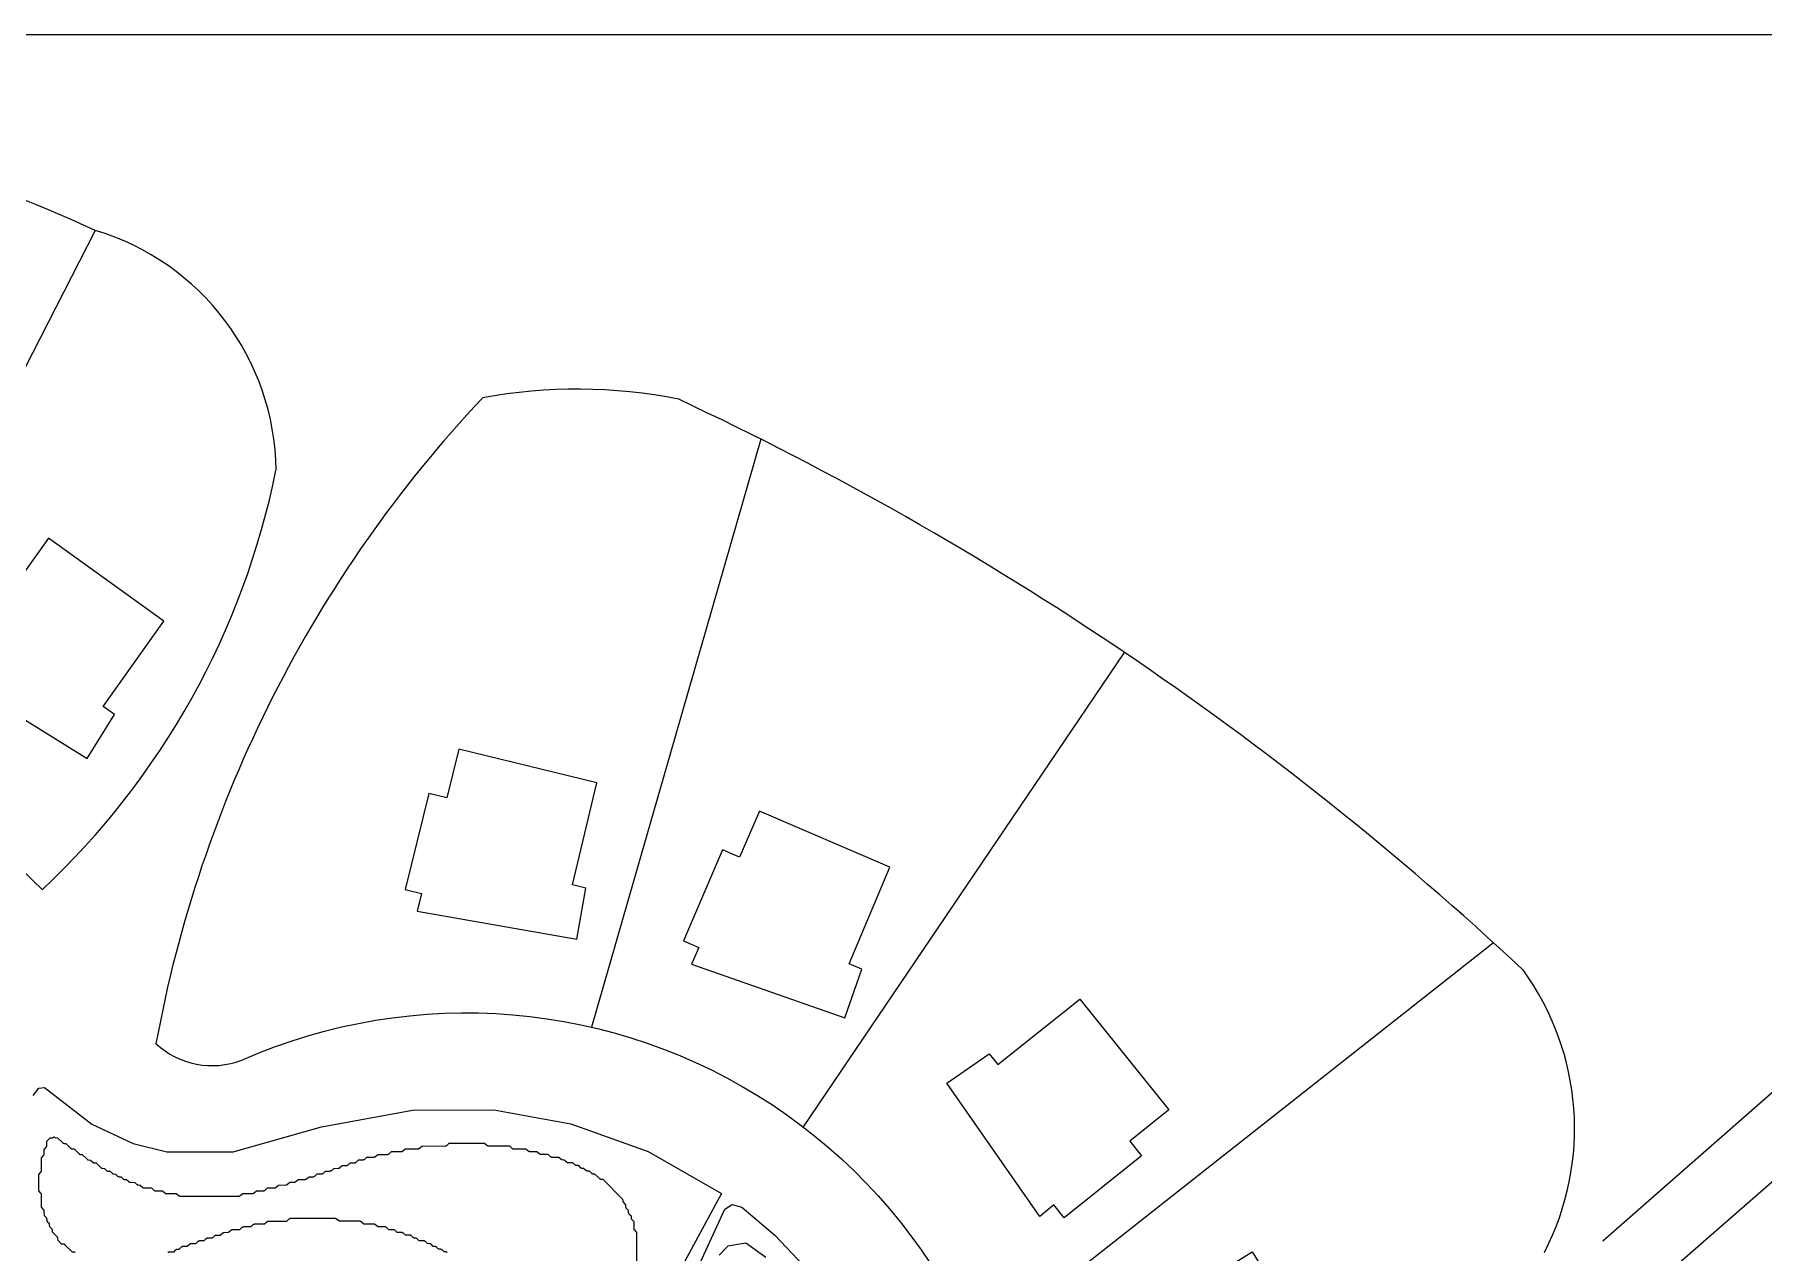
# Model space of a CAD drawing. Header units: inches. Extents: x 36 to 79.5, y 17.3 to 55.9.
# Drawn here: x 48.14 to 64.81, y 44.16 to 55.9 of the extents above; entities that cross this region are included whole.
import ezdxf

# ---------------------------------------------------------------- set-up
doc = ezdxf.new("R2010")
doc.units = ezdxf.units.IN
for name, color, linetype, lineweight in [('01_ORIGINAL_CAD', 7, 'Continuous', 20), ('02_APPROVED_PDF_OUTLINES', 7, 'Continuous', 15), ('04_APPROVED_PERIMETER', 7, 'Continuous', 15)]:
    doc.layers.add(name, color=color, linetype=linetype, lineweight=lineweight)

msp = doc.modelspace()

# ---------------------------------------------------------------- linework, layer by layer
at = {"layer": '01_ORIGINAL_CAD'}
msp.add_line((36.248, 55.9), (71.442, 55.9), dxfattribs=at)
for points in [[(48.726, 54.013), (46.225, 49.126)], [(55.143, 52), (53.51, 46.333)], [(63.257, 44.272), (68.329, 48.719), (68.329, 49.231), (68.73, 49.6), (69.33, 49.6), (71.442, 51.512), (71.442, 50.696), (69.711, 49.177), (69.725, 48.651), (69.304, 48.218), (68.761, 48.218), (63.72, 43.82), (63.817, 43.397)], [(55.552, 45.371), (58.647, 49.945)], [(62.206, 47.145), (57.223, 43.22)]]:
    msp.add_lwpolyline(points, dxfattribs=at)
for points in [[(48.804, 49.422), (49.389, 50.246), (48.277, 51.045), (47.995, 50.654), (47.85, 50.758), (47.292, 49.982), (47.421, 49.889), (47.319, 49.747), (48.648, 48.921), (48.911, 49.345)], [(53.327, 47.704), (53.561, 48.687), (52.231, 49.012), (52.116, 48.544), (51.942, 48.586), (51.715, 47.658), (51.87, 47.62), (51.829, 47.45), (53.37, 47.181), (53.455, 47.672)], [(55.995, 46.944), (56.387, 47.876), (55.128, 48.415), (54.938, 47.972), (54.774, 48.042), (54.397, 47.164), (54.544, 47.101), (54.475, 46.94), (55.951, 46.422), (56.116, 46.892)], [(57.426, 45.973), (58.218, 46.601), (59.075, 45.534), (58.699, 45.232), (58.811, 45.092), (58.066, 44.493), (57.966, 44.618), (57.83, 44.508), (56.934, 45.791), (57.343, 46.076)], [(59.019, 43.63), (59.878, 44.165), (60.608, 43.006), (60.2, 42.749), (60.296, 42.598), (59.487, 42.088), (59.402, 42.222), (59.254, 42.129), (58.511, 43.505), (58.949, 43.742)]]:
    msp.add_lwpolyline(points, close=True, dxfattribs=at)
msp.add_lwpolyline([(50.14, 46.014, -0.546754), (57.65, 41.045, 0.171391), (58.184, 40.351, 0.171391)], format="xyb", dxfattribs=at)
for centre, radius, start, end in [((41.139, 37.317), 18.339, 65.5622, 90.1344), ((48.026, 51.672), 2.444, 0.7167, 73.3418), ((61.436, 43.951), 12.326, 136.7478, 169.6154), ((53.373, 47.535), 4.948, 78.6004, 100.6499), ((40.939, 23.771), 31.601, 47.0054, 64.8874), ((43.034, 53.196), 7.583, 313.0815, 348.6437), ((42.751, 42.34), 7.624, 44.2289, 105.6047), ((60.387, 45.356), 2.599, 332.6099, 36.0186), ((49.852, 46.755), 0.794, 227.0981, 291.2465)]:
    msp.add_arc(centre, radius, start, end, dxfattribs=at)
at = {"layer": '02_APPROVED_PDF_OUTLINES'}
for points in [[(48.533, 44.16), (48.529, 44.161), (48.526, 44.162), (48.522, 44.162), (48.506, 44.163), (48.438, 44.232), (48.435, 44.234), (48.432, 44.236), (48.43, 44.237), (48.427, 44.239), (48.423, 44.239), (48.401, 44.242), (48.369, 44.275), (48.367, 44.295), (48.366, 44.298), (48.365, 44.302), (48.364, 44.305), (48.362, 44.308), (48.36, 44.31), (48.316, 44.355), (48.315, 44.372), (48.315, 44.375), (48.314, 44.379), (48.312, 44.382), (48.311, 44.385), (48.308, 44.388), (48.289, 44.409), (48.287, 44.429), (48.286, 44.432), (48.285, 44.436), (48.284, 44.439), (48.282, 44.442), (48.28, 44.444), (48.262, 44.462), (48.262, 44.479), (48.261, 44.483), (48.26, 44.486), (48.259, 44.489), (48.257, 44.492), (48.255, 44.495), (48.236, 44.515), (48.235, 44.559), (48.235, 44.562), (48.234, 44.565), (48.233, 44.568), (48.232, 44.571), (48.23, 44.573), (48.228, 44.575), (48.21, 44.596), (48.209, 44.717), (48.209, 44.72), (48.208, 44.724), (48.207, 44.727), (48.205, 44.73), (48.203, 44.733), (48.183, 44.756), (48.183, 44.848), (48.182, 44.913), (48.202, 44.936), (48.205, 44.939), (48.206, 44.942), (48.208, 44.945), (48.208, 44.949), (48.209, 44.952), (48.209, 45.073), (48.227, 45.094), (48.229, 45.096), (48.231, 45.099), (48.232, 45.101), (48.233, 45.104), (48.234, 45.107), (48.234, 45.11), (48.235, 45.154), (48.255, 45.178), (48.257, 45.18), (48.259, 45.184), (48.26, 45.187), (48.261, 45.19), (48.261, 45.194), (48.261, 45.234), (48.292, 45.265), (48.308, 45.265), (48.311, 45.266), (48.315, 45.267), (48.318, 45.268), (48.321, 45.27), (48.324, 45.272), (48.327, 45.275), (48.328, 45.274), (48.331, 45.272), (48.334, 45.271), (48.337, 45.27), (48.34, 45.269), (48.363, 45.266), (48.411, 45.219), (48.413, 45.217), (48.415, 45.215), (48.418, 45.214), (48.421, 45.213), (48.424, 45.212), (48.427, 45.212), (48.443, 45.211), (48.487, 45.167), (48.49, 45.165), (48.493, 45.163), (48.496, 45.161), (48.499, 45.16), (48.503, 45.16), (48.523, 45.158), (48.567, 45.113), (48.57, 45.111), (48.573, 45.109), (48.576, 45.108), (48.579, 45.107), (48.583, 45.106), (48.602, 45.104), (48.647, 45.06), (48.65, 45.057), (48.652, 45.056), (48.656, 45.054), (48.659, 45.053), (48.662, 45.052), (48.682, 45.051), (48.703, 45.031), (48.706, 45.029), (48.709, 45.027), (48.712, 45.026), (48.716, 45.025), (48.719, 45.024), (48.736, 45.023), (48.78, 44.979), (48.782, 44.977), (48.785, 44.975), (48.788, 44.974), (48.792, 44.973), (48.795, 44.972), (48.815, 44.97), (48.836, 44.951), (48.839, 44.948), (48.842, 44.946), (48.845, 44.945), (48.849, 44.944), (48.852, 44.944), (48.869, 44.943), (48.889, 44.924), (48.892, 44.922), (48.895, 44.92), (48.898, 44.918), (48.902, 44.917), (48.905, 44.917), (48.922, 44.916), (48.942, 44.897), (48.945, 44.895), (48.948, 44.893), (48.951, 44.892), (48.955, 44.891), (48.958, 44.89), (48.975, 44.889), (48.995, 44.87), (48.998, 44.868), (49.001, 44.866), (49.005, 44.865), (49.008, 44.864), (49.012, 44.863), (49.028, 44.863), (49.049, 44.843), (49.051, 44.841), (49.053, 44.84), (49.056, 44.838), (49.059, 44.837), (49.062, 44.837), (49.065, 44.837), (49.108, 44.836), (49.125, 44.818), (49.128, 44.816), (49.131, 44.814), (49.134, 44.813), (49.137, 44.812), (49.141, 44.811), (49.161, 44.809), (49.185, 44.788), (49.187, 44.787), (49.19, 44.785), (49.193, 44.784), (49.195, 44.783), (49.198, 44.782), (49.201, 44.782), (49.268, 44.782), (49.291, 44.762), (49.293, 44.76), (49.296, 44.758), (49.299, 44.757), (49.302, 44.756), (49.305, 44.756), (49.308, 44.755), (49.374, 44.755), (49.397, 44.735), (49.4, 44.733), (49.402, 44.731), (49.405, 44.73), (49.408, 44.729), (49.411, 44.729), (49.414, 44.729), (49.508, 44.728), (49.534, 44.707), (49.537, 44.705), (49.54, 44.704), (49.543, 44.702), (49.546, 44.702), (49.55, 44.702), (50.107, 44.702), (50.11, 44.702), (50.114, 44.703), (50.117, 44.704), (50.12, 44.706), (50.123, 44.708), (50.149, 44.729), (50.243, 44.729), (50.246, 44.729), (50.249, 44.73), (50.252, 44.731), (50.254, 44.732), (50.257, 44.734), (50.259, 44.736), (50.282, 44.756), (50.349, 44.756), (50.352, 44.756), (50.355, 44.757), (50.358, 44.758), (50.36, 44.759), (50.363, 44.761), (50.365, 44.762), (50.388, 44.783), (50.455, 44.783), (50.458, 44.783), (50.461, 44.784), (50.464, 44.785), (50.467, 44.786), (50.469, 44.788), (50.472, 44.789), (50.494, 44.81), (50.564, 44.811), (50.567, 44.811), (50.57, 44.812), (50.573, 44.813), (50.576, 44.814), (50.579, 44.816), (50.581, 44.818), (50.601, 44.837), (50.644, 44.838), (50.647, 44.838), (50.65, 44.839), (50.653, 44.84), (50.656, 44.841), (50.658, 44.843), (50.661, 44.845), (50.681, 44.864), (50.75, 44.865), (50.753, 44.865), (50.756, 44.866), (50.759, 44.867), (50.762, 44.868), (50.764, 44.87), (50.767, 44.872), (50.787, 44.89), (50.826, 44.891), (50.829, 44.891), (50.832, 44.891), (50.835, 44.892), (50.838, 44.894), (50.841, 44.895), (50.843, 44.897), (50.866, 44.917), (50.909, 44.918), (50.912, 44.919), (50.915, 44.919), (50.918, 44.92), (50.921, 44.922), (50.924, 44.923), (50.926, 44.925), (50.946, 44.944), (50.989, 44.945), (50.992, 44.946), (50.995, 44.946), (50.998, 44.947), (51.001, 44.949), (51.003, 44.95), (51.006, 44.952), (51.026, 44.971), (51.068, 44.972), (51.072, 44.973), (51.075, 44.973), (51.077, 44.974), (51.08, 44.976), (51.083, 44.977), (51.085, 44.979), (51.105, 44.998), (51.148, 44.999), (51.151, 44.999), (51.154, 45), (51.157, 45.001), (51.16, 45.002), (51.162, 45.004), (51.165, 45.006), (51.185, 45.025), (51.228, 45.026), (51.231, 45.026), (51.234, 45.027), (51.237, 45.028), (51.239, 45.029), (51.242, 45.031), (51.244, 45.033), (51.264, 45.052), (51.307, 45.053), (51.31, 45.053), (51.313, 45.054), (51.316, 45.055), (51.319, 45.056), (51.322, 45.058), (51.324, 45.06), (51.344, 45.079), (51.41, 45.079), (51.413, 45.079), (51.416, 45.08), (51.419, 45.081), (51.422, 45.082), (51.424, 45.083), (51.427, 45.085), (51.449, 45.106), (51.543, 45.106), (51.546, 45.106), (51.549, 45.107), (51.552, 45.108), (51.554, 45.109), (51.557, 45.11), (51.559, 45.112), (51.582, 45.133), (51.675, 45.133), (51.678, 45.133), (51.681, 45.134), (51.684, 45.135), (51.687, 45.136), (51.69, 45.137), (51.692, 45.139), (51.715, 45.159), (51.835, 45.16), (51.838, 45.16), (51.841, 45.161), (51.843, 45.162), (51.846, 45.163), (51.849, 45.164), (51.851, 45.166), (51.874, 45.186), (52.1, 45.187), (52.103, 45.187), (52.106, 45.188), (52.109, 45.189), (52.112, 45.19), (52.114, 45.191), (52.117, 45.193), (52.139, 45.213), (52.479, 45.214), (52.502, 45.194), (52.504, 45.192), (52.507, 45.19), (52.51, 45.189), (52.513, 45.188), (52.516, 45.187), (52.519, 45.187), (52.718, 45.187), (52.741, 45.167), (52.743, 45.165), (52.746, 45.163), (52.749, 45.162), (52.752, 45.161), (52.755, 45.161), (52.758, 45.161), (52.877, 45.16), (52.897, 45.142), (52.899, 45.14), (52.902, 45.138), (52.905, 45.137), (52.908, 45.136), (52.911, 45.135), (52.914, 45.135), (52.984, 45.134), (53.007, 45.113), (53.009, 45.112), (53.012, 45.11), (53.014, 45.109), (53.017, 45.108), (53.02, 45.107), (53.023, 45.107), (53.09, 45.107), (53.113, 45.087), (53.115, 45.085), (53.118, 45.083), (53.121, 45.082), (53.123, 45.081), (53.126, 45.08), (53.129, 45.08), (53.195, 45.08), (53.213, 45.063), (53.215, 45.061), (53.218, 45.059), (53.221, 45.057), (53.225, 45.056), (53.228, 45.056), (53.248, 45.054), (53.269, 45.034), (53.271, 45.032), (53.274, 45.031), (53.276, 45.029), (53.279, 45.028), (53.282, 45.028), (53.285, 45.028), (53.328, 45.027), (53.345, 45.009), (53.348, 45.007), (53.351, 45.005), (53.354, 45.004), (53.357, 45.003), (53.361, 45.002), (53.381, 45.001), (53.402, 44.981), (53.404, 44.979), (53.407, 44.977), (53.411, 44.975), (53.414, 44.974), (53.418, 44.974), (53.434, 44.973), (53.455, 44.954), (53.457, 44.952), (53.461, 44.95), (53.464, 44.949), (53.467, 44.948), (53.471, 44.947), (53.488, 44.947), (53.508, 44.927), (53.511, 44.925), (53.514, 44.923), (53.517, 44.922), (53.52, 44.921), (53.524, 44.92), (53.54, 44.92), (53.585, 44.876), (53.587, 44.873), (53.59, 44.871), (53.593, 44.87), (53.597, 44.869), (53.6, 44.868), (53.62, 44.867), (53.81, 44.674), (53.811, 44.657), (53.811, 44.654), (53.812, 44.651), (53.814, 44.647), (53.816, 44.644), (53.818, 44.641), (53.837, 44.621), (53.838, 44.604), (53.838, 44.6), (53.839, 44.597), (53.84, 44.594), (53.842, 44.591), (53.844, 44.588), (53.864, 44.567), (53.864, 44.55), (53.865, 44.547), (53.866, 44.543), (53.867, 44.54), (53.869, 44.537), (53.871, 44.534), (53.891, 44.513), (53.892, 44.493), (53.893, 44.489), (53.894, 44.486), (53.895, 44.483), (53.897, 44.48), (53.899, 44.478), (53.917, 44.46), (53.917, 44.393), (53.917, 44.389), (53.918, 44.386), (53.919, 44.383), (53.921, 44.379), (53.923, 44.377), (53.943, 44.354), (53.944, 44.063)], [(52.119, 44.16), (52.116, 44.162), (52.113, 44.164), (52.109, 44.165), (52.106, 44.165), (52.089, 44.166), (52.069, 44.185), (52.066, 44.187), (52.063, 44.189), (52.06, 44.19), (52.056, 44.191), (52.053, 44.192), (52.036, 44.193), (52.016, 44.212), (52.013, 44.214), (52.01, 44.216), (52.007, 44.217), (52.003, 44.218), (52, 44.219), (51.983, 44.219), (51.963, 44.239), (51.96, 44.241), (51.957, 44.243), (51.953, 44.244), (51.95, 44.245), (51.946, 44.245), (51.93, 44.246), (51.909, 44.265), (51.907, 44.267), (51.904, 44.269), (51.902, 44.27), (51.899, 44.271), (51.896, 44.272), (51.893, 44.272), (51.85, 44.273), (51.833, 44.29), (51.83, 44.293), (51.827, 44.294), (51.824, 44.296), (51.821, 44.297), (51.817, 44.297), (51.797, 44.299), (51.777, 44.319), (51.774, 44.321), (51.772, 44.323), (51.769, 44.324), (51.766, 44.325), (51.763, 44.326), (51.76, 44.326), (51.717, 44.327), (51.697, 44.346), (51.695, 44.348), (51.692, 44.349), (51.689, 44.351), (51.686, 44.352), (51.683, 44.352), (51.68, 44.353), (51.637, 44.353), (51.617, 44.372), (51.615, 44.374), (51.612, 44.376), (51.61, 44.377), (51.607, 44.378), (51.604, 44.379), (51.601, 44.379), (51.557, 44.38), (51.534, 44.401), (51.532, 44.403), (51.529, 44.404), (51.526, 44.405), (51.524, 44.406), (51.521, 44.407), (51.518, 44.407), (51.451, 44.407), (51.428, 44.427), (51.425, 44.429), (51.423, 44.431), (51.42, 44.432), (51.417, 44.433), (51.414, 44.434), (51.411, 44.434), (51.317, 44.434), (51.291, 44.455), (51.289, 44.457), (51.286, 44.459), (51.282, 44.46), (51.279, 44.461), (51.276, 44.461), (51.078, 44.461), (51.052, 44.482), (51.05, 44.484), (51.047, 44.485), (51.043, 44.487), (51.04, 44.487), (51.037, 44.487), (50.609, 44.487), (50.606, 44.487), (50.603, 44.486), (50.6, 44.485), (50.597, 44.484), (50.595, 44.482), (50.592, 44.48), (50.57, 44.46), (50.397, 44.46), (50.394, 44.46), (50.391, 44.459), (50.388, 44.458), (50.385, 44.457), (50.382, 44.455), (50.38, 44.453), (50.357, 44.433), (50.264, 44.433), (50.261, 44.433), (50.258, 44.432), (50.255, 44.431), (50.252, 44.43), (50.25, 44.428), (50.247, 44.427), (50.225, 44.406), (50.158, 44.406), (50.155, 44.406), (50.152, 44.405), (50.149, 44.404), (50.146, 44.403), (50.144, 44.401), (50.141, 44.4), (50.118, 44.379), (50.052, 44.379), (50.049, 44.379), (50.046, 44.378), (50.043, 44.377), (50.04, 44.376), (50.037, 44.375), (50.035, 44.373), (50.012, 44.352), (49.969, 44.351), (49.966, 44.351), (49.963, 44.35), (49.96, 44.349), (49.957, 44.348), (49.954, 44.346), (49.952, 44.344), (49.932, 44.325), (49.889, 44.324), (49.886, 44.324), (49.883, 44.323), (49.88, 44.322), (49.877, 44.321), (49.875, 44.319), (49.872, 44.317), (49.853, 44.298), (49.81, 44.297), (49.807, 44.297), (49.804, 44.297), (49.801, 44.296), (49.798, 44.294), (49.795, 44.293), (49.793, 44.291), (49.773, 44.272), (49.73, 44.271), (49.727, 44.27), (49.724, 44.27), (49.721, 44.269), (49.718, 44.267), (49.716, 44.266), (49.713, 44.264), (49.693, 44.245), (49.65, 44.244), (49.647, 44.243), (49.644, 44.243), (49.641, 44.242), (49.639, 44.24), (49.636, 44.239), (49.634, 44.237), (49.614, 44.218), (49.571, 44.217), (49.568, 44.217), (49.565, 44.216), (49.562, 44.215), (49.559, 44.214), (49.557, 44.212), (49.554, 44.21), (49.533, 44.19), (49.514, 44.188), (49.51, 44.188), (49.507, 44.187), (49.504, 44.185), (49.501, 44.183), (49.498, 44.181), (49.481, 44.164), (49.438, 44.163), (49.435, 44.163), (49.432, 44.162), (49.429, 44.161), (49.426, 44.16)]]:
    msp.add_lwpolyline(points, dxfattribs=at)
at = {"layer": '04_APPROVED_PERIMETER'}
for points in [[(48.129, 45.674), (48.182, 45.745), (48.236, 45.75), (48.693, 45.398), (49.092, 45.21), (49.416, 45.129), (50.056, 45.13), (50.908, 45.372), (51.784, 45.533), (52.568, 45.534), (53.311, 45.4), (54.055, 45.133), (54.764, 44.73), (54.368, 43.999)], [(54.556, 44.062), (54.794, 44.578), (54.865, 44.623), (54.959, 44.596), (55.278, 44.328), (55.774, 43.801)], [(55.189, 44.112), (54.998, 44.25), (54.825, 44.221), (54.741, 44.136)]]:
    msp.add_lwpolyline(points, dxfattribs=at)

doc.saveas('drawing.dxf')
